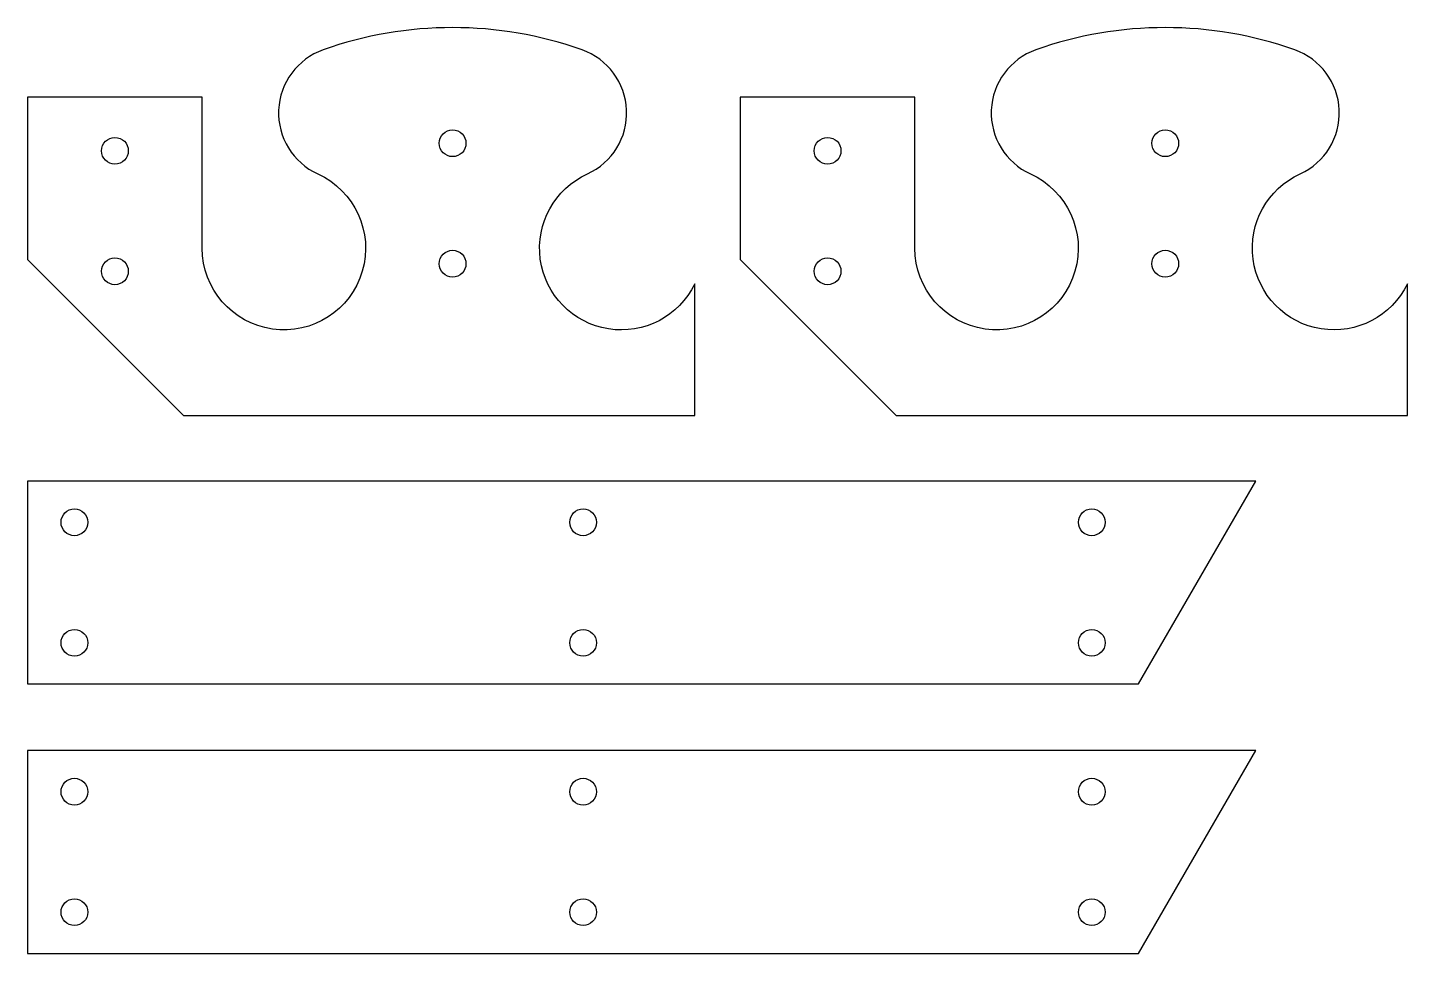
# Model space of a CAD drawing. Header units: millimetres. Extents: x 65 to 271, y -22 to 117.
import ezdxf

# ---------------------------------------------------------------- set-up
doc = ezdxf.new("R2010")
doc.units = ezdxf.units.MM

msp = doc.modelspace()

# ---------------------------------------------------------------- linework, layer by layer
for points in [[(164.68, 78.47, -1.423241), (148.64, 94.9, 0.674674), (147.84, 113.43, 0.171755), (109.16, 113.43, 0.674674), (108.36, 94.9, -1.832561), (91.1, 83.8), (91.1, 106.35), (65, 106.35), (65, 82.09), (88.29, 58.8), (164.68, 58.8)], [(271.16, 78.47, -1.423241), (255.13, 94.9, 0.674674), (254.32, 113.43, 0.171755), (215.64, 113.43, 0.674674), (214.84, 94.9, -1.832561), (197.58, 83.8), (197.58, 106.35), (171.48, 106.35), (171.48, 82.09), (194.77, 58.8), (271.16, 58.8)]]:
    msp.add_lwpolyline(points, format="xyb", close=True)
for points in [[(248.49, 49), (65, 49), (65, 18.7), (231, 18.7)], [(248.49, 8.76), (65, 8.76), (65, -21.54), (231, -21.54)]]:
    msp.add_lwpolyline(points, close=True)
for centre in [(128.5, 99.48), (234.98, 99.48), (78.05, 98.35), (184.53, 98.35), (128.5, 81.48), (234.98, 81.48), (78.05, 80.35), (184.53, 80.35), (72, 42.85), (148, 42.85), (224, 42.85), (72, 24.85), (148, 24.85), (224, 24.85), (72, 2.61), (148, 2.61), (224, 2.61), (72, -15.39), (148, -15.39), (224, -15.39)]:
    msp.add_circle(centre, 2)

doc.saveas('drawing.dxf')
